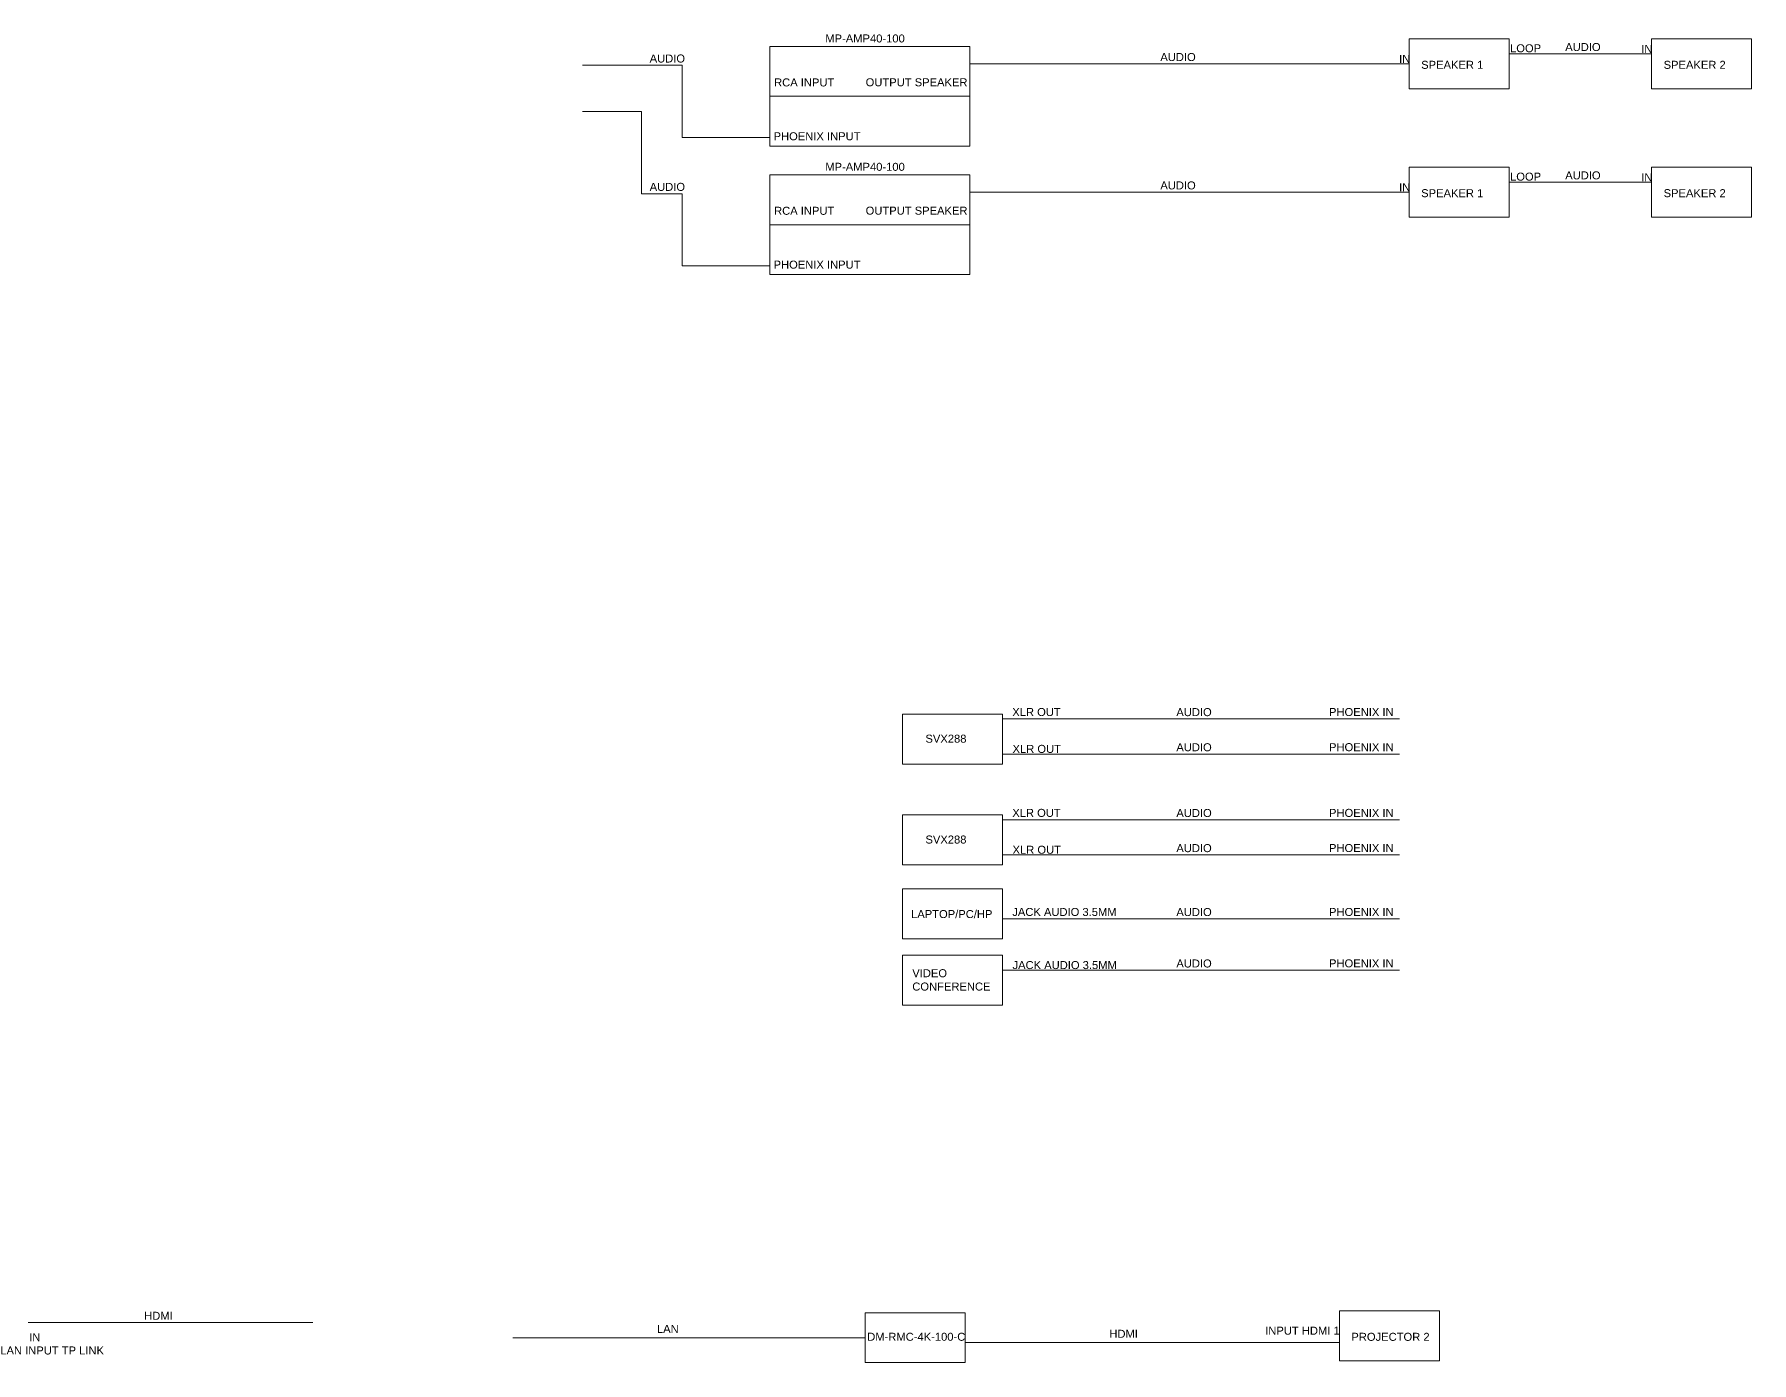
# Model space of a CAD drawing. Header units: inches. Extents: x 650 to 9922, y -3240 to 3248.
# Drawn here: x 3158 to 4017, y 1496 to 2160 of the extents above; entities that cross this region are included whole.
import ezdxf

# ---------------------------------------------------------------- set-up
doc = ezdxf.new("R2010")
doc.units = ezdxf.units.IN
doc.header["$MEASUREMENT"] = 0
doc.styles.get("Standard").update_dxf_attribs({"font": 'arial.ttf'})

msp = doc.modelspace()

# ---------------------------------------------------------------- linework, layer by layer
at = {"color": 3, "linetype": 'Continuous', "lineweight": 9}
for p, q in [((3642.2, 1800.26), (3840.69, 1800.26)), ((3642.2, 1749.82), (3840.69, 1749.82)), ((3642.2, 1692.13), (3840.69, 1692.13))]:
    msp.add_line(p, q, dxfattribs=at)
at = {"linetype": 'Continuous', "lineweight": 9}
for points in [[(3895.55, 2143.04), (3895.55, 2158.01), (3845.55, 2158.01), (3845.55, 2133.01), (3895.55, 2133.01), (3895.55, 2143.04)], [(4016.75, 2143.04), (4016.75, 2158.01), (3966.75, 2158.01), (3966.75, 2133.01), (4016.75, 2133.01), (4016.75, 2143.04)], [(3525.76, 2154.26), (3625.76, 2154.26), (3625.76, 2104.26), (3525.76, 2104.26), (3525.76, 2154.26)], [(3525.76, 2154.26), (3525.76, 2129.26), (3625.76, 2129.26), (3625.76, 2104.26), (3525.76, 2104.26), (3525.76, 2104.26), (3625.76, 2104.26), (3625.76, 2104.26), (3525.76, 2104.26)], [(3525.76, 2090.06), (3625.76, 2090.06), (3625.76, 2040.06), (3525.76, 2040.06), (3525.76, 2090.06)], [(3525.76, 2090.06), (3525.76, 2065.06), (3625.76, 2065.06), (3625.76, 2040.06), (3525.76, 2040.06), (3525.76, 2040.06), (3625.76, 2040.06), (3625.76, 2040.06), (3525.76, 2040.06)], [(3895.55, 2078.84), (3895.55, 2093.8), (3845.55, 2093.8), (3845.55, 2068.8), (3895.55, 2068.8), (3895.55, 2078.84)], [(4016.75, 2078.84), (4016.75, 2093.8), (3966.75, 2093.8), (3966.75, 2068.8), (4016.75, 2068.8), (4016.75, 2078.84)], [(3642.2, 1805.28), (3642.2, 1820.25), (3592.2, 1820.25), (3592.2, 1795.25), (3642.2, 1795.25), (3642.2, 1805.28)], [(3642.2, 1754.84), (3642.2, 1769.8), (3592.2, 1769.8), (3592.2, 1744.8), (3642.2, 1744.8), (3642.2, 1754.84)], [(3642.2, 1717.85), (3642.2, 1732.81), (3592.2, 1732.81), (3592.2, 1707.81), (3642.2, 1707.81), (3642.2, 1717.85)], [(3642.2, 1684.65), (3642.2, 1699.62), (3592.2, 1699.62), (3592.2, 1674.62), (3642.2, 1674.62), (3642.2, 1684.65)], [(3623.49, 1505.89), (3623.49, 1520.86), (3573.49, 1520.86), (3573.49, 1495.86), (3623.49, 1495.86), (3623.49, 1505.89)], [(3860.63, 1506.8), (3860.63, 1521.76), (3810.63, 1521.76), (3810.63, 1496.76), (3860.63, 1496.76), (3860.63, 1506.8)], [(3397.3, 1508.36), (3573.49, 1508.36)]]:
    msp.add_lwpolyline(points, dxfattribs=at)
at = {"color": 3, "linetype": 'Continuous', "lineweight": 9}
for points in [[(3895.55, 2150.52), (3966.75, 2150.52)], [(3432.21, 2144.77), (3482.08, 2144.77), (3482.08, 2108.74), (3525.76, 2108.74)], [(3845.55, 2145.51), (3625.76, 2145.51)], [(3461.75, 2080.57), (3461.75, 2121.6), (3432.21, 2121.6)], [(3461.75, 2080.57), (3482.08, 2080.57), (3482.08, 2044.54), (3525.76, 2044.54)], [(3845.55, 2081.3), (3625.76, 2081.3)], [(3895.55, 2086.32), (3966.75, 2086.32)], [(3642.2, 1817.85), (3840.69, 1817.85)], [(3642.2, 1767.4), (3840.69, 1767.4)], [(3642.2, 1717.85), (3840.69, 1717.85)]]:
    msp.add_lwpolyline(points, dxfattribs=at)
at = {"color": 5, "linetype": 'Continuous', "lineweight": 9}
for points in [[(3098.8, 1516), (3297.3, 1516)], [(3623.49, 1505.89), (3810.63, 1505.89)]]:
    msp.add_lwpolyline(points, dxfattribs=at)

# ---------------------------------------------------------------- texts
at = {"linetype": 'Continuous', "lineweight": 9, "char_height": 4}
for s, width, heights, insert, attachment_point in [('MP-AMP40-100', 76.3649, [0], (3553.57, 2160.21), 1), ('LOOP', 44.698, [0], (3895.95, 2155.29), 1), ('AUDIO', 44.698, [0], (3923.53, 2155.92), 1), ('AUDIO', 44.698, [0], (3465.76, 2150.17), 1), ('AUDIO', 44.698, [0], (3721.1, 2150.91), 1), ('IN', 44.698, [0], (3840.49, 2150), 1), ('SPEAKER 1', 44.698, [0], (3851.52, 2147.02), 1), ('IN', 44.698, [0], (3961.53, 2155.01), 1), ('SPEAKER 2', 44.698, [0], (3972.73, 2147.02), 1), ('RCA INPUT', 44.698, [0], (3527.97, 2134.16), 7), ('OUTPUT SPEAKER', 57.9778, [0], (3624.66, 2138.28), 3), ('PHOENIX INPUT', 44.698, [4.14], (3527.72, 2107.22), 7), ('MP-AMP40-100', 76.3649, [0], (3553.57, 2096), 1), ('AUDIO', 44.698, [0], (3721.1, 2086.7), 1), ('LOOP', 44.698, [0], (3895.95, 2091.09), 1), ('AUDIO', 44.698, [0], (3923.53, 2091.72), 1), ('IN', 44.698, [0], (3961.53, 2090.8), 1), ('AUDIO', 44.698, [0], (3465.76, 2085.97), 1), ('IN', 44.698, [0], (3840.49, 2085.8), 1), ('SPEAKER 1', 44.698, [0], (3851.52, 2082.82), 1), ('SPEAKER 2', 44.698, [0], (3972.73, 2082.82), 1), ('RCA INPUT', 44.698, [0], (3527.97, 2069.95), 7), ('OUTPUT SPEAKER', 57.9778, [0], (3624.66, 2074.08), 3), ('PHOENIX INPUT', 44.698, [4.14], (3527.72, 2043.02), 7), ('XLR OUT', 44.698, [0], (3647.07, 1819.24), 7), ('AUDIO', 44.698, [0], (3729.1, 1823.25), 1), ('PHOENIX IN', 44.698, [0], (3805.44, 1819.24), 7), ('SVX288', 44.698, [0], (3603.65, 1809.97), 1), ('XLR OUT', 44.698, [0], (3647.19, 1800.8), 7), ('AUDIO', 44.698, [0], (3729.1, 1805.67), 1), ('PHOENIX IN', 44.698, [0], (3805.44, 1801.66), 7), ('XLR OUT', 44.698, [0], (3647.07, 1768.79), 7), ('AUDIO', 44.698, [0], (3729.1, 1772.8), 1), ('PHOENIX IN', 44.698, [0], (3805.44, 1768.79), 7), ('SVX288', 44.698, [0], (3603.65, 1759.52), 1), ('XLR OUT', 44.698, [0], (3647.19, 1750.36), 7), ('AUDIO', 44.698, [0], (3729.1, 1755.22), 1), ('PHOENIX IN', 44.698, [0], (3805.44, 1751.21), 7), ('LAPTOP/PC/HP', 44.698, [0], (3596.47, 1722.24), 1), ('JACK AUDIO 3.5MM', 64.6773, [0], (3647.07, 1719.24), 7), ('AUDIO', 44.698, [0], (3729.1, 1723.25), 1), ('PHOENIX IN', 44.698, [0], (3805.44, 1719.24), 7), ('VIDEO CONFERENCE', 36.5572, [0], (3597.07, 1692.65), 1), ('JACK AUDIO 3.5MM', 55.8622, [0], (3647.19, 1692.67), 7), ('AUDIO', 44.698, [0], (3729.1, 1697.53), 1), ('PHOENIX IN', 44.698, [0], (3805.44, 1693.53), 7), ('HDMI', 44.698, [0], (3213.02, 1521.3), 1), ('LAN', 44.698, [0], (3469.4, 1514.77), 1), ('HDMI', 44.698, [0], (3695.6, 1512.3), 1), ('INPUT HDMI 1', 44.698, [0], (3773.53, 1513.86), 1), ('LINE IN', 44.698, [0], (3141.53, 1506.58), 7), ('DM-RMC-4K-100-C', 44.698, [0], (3574.53, 1510.81), 1), ('PROJECTOR 2', 44.698, [0], (3816.61, 1510.78), 1)]:
    msp.add_mtext_dynamic_manual_height_columns(s, width=width, gutter_width=1, heights=heights, dxfattribs=dict(at, insert=insert, attachment_point=attachment_point))
at = {"color": 7, "linetype": 'Continuous', "lineweight": 9, "insert": (3141.08, 1499.9), "char_height": 4, "attachment_point": 7}
msp.add_mtext_dynamic_manual_height_columns('LAN INPUT TP LINK', width=54.3176, gutter_width=1, heights=[0], dxfattribs=at)

doc.saveas('drawing.dxf')
